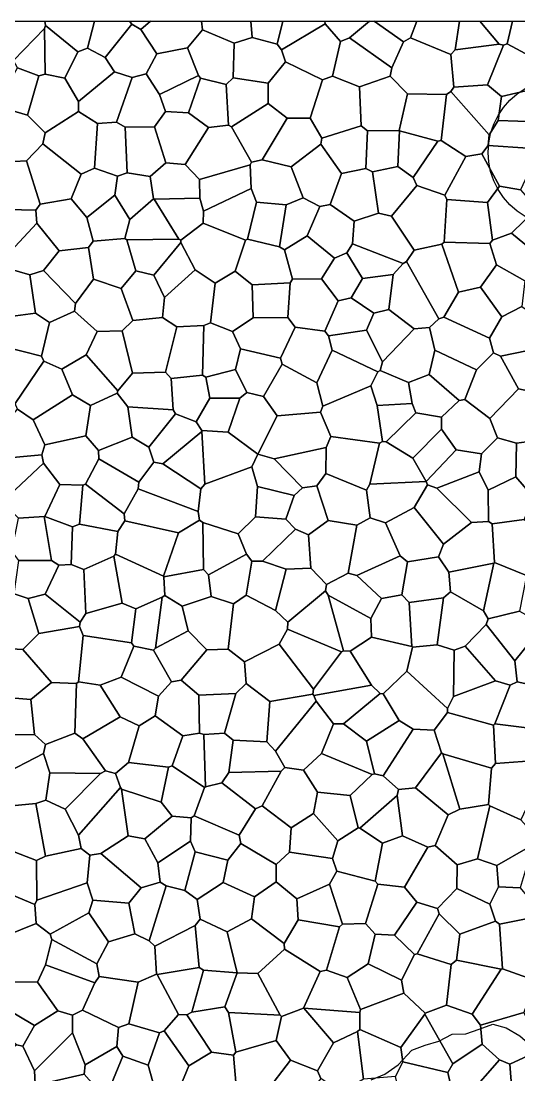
# Model space of a CAD drawing. Header units: metres. Extents: x -200 to 16600, y 0 to 16640.
# Drawn here: x 8404 to 12094, y 8828 to 16640 of the extents above; entities that cross this region are included whole.
import ezdxf

# ---------------------------------------------------------------- set-up
doc = ezdxf.new("R2010")
doc.units = ezdxf.units.M
for name, color, linetype in [('HIDROGRAFIA', 5, 'CONTINUOUS'), ('PIVOS', 30, 'CONTINUOUS'), ('USO_AGRICULTURA', 30, 'CONTINUOUS'), ('USO_CAMPESTRE', 51, 'CONTINUOUS'), ('USO_FLORESTAL', 3, 'CONTINUOUS'), ('USO_PASTAGEM', 42, 'CONTINUOUS'), ('USO_SAVANICA', 82, 'CONTINUOUS'), ('USO_SILVICULTURA', 200, 'CONTINUOUS'), ('USO_URBANO', 8, 'CONTINUOUS')]:
    doc.layers.add(name, color=color, linetype=linetype)

msp = doc.modelspace()

# ---------------------------------------------------------------- linework, layer by layer
at = {"layer": 'HIDROGRAFIA'}
msp.add_lwpolyline([(11000, 8791.61), (11100, 8834.06), (11200, 8903.51), (11300, 9010.11), (11400, 9048.17), (11500, 9077.56), (11600, 9128.67), (11700, 9132.26), (11800, 9167.09), (11900, 9204.91), (12000, 9175.58), (12100, 9118.32), (12200, 9031.21), (12300, 9010.89), (12400, 9059.88), (12500, 9155.22), (12600, 9125.96), (12700, 8981.27), (12800, 8785.38)], dxfattribs=at)
at = {"layer": 'PIVOS'}
msp.add_lwpolyline([(12139.88, 15191.41), (12080.3, 15231.23), (12026.42, 15278.48), (11979.17, 15332.36), (11939.35, 15391.94), (11907.66, 15456.21), (11884.62, 15524.07), (11870.64, 15594.36), (11865.96, 15665.87), (11870.64, 15737.38), (11884.62, 15807.66), (11907.66, 15875.52), (11939.35, 15939.8), (11979.17, 15999.38), (12026.42, 16053.26), (12080.3, 16100.51), (12139.88, 16140.33)], dxfattribs=at)
at = {"layer": 'USO_AGRICULTURA'}
for points in [[(10771, 16488.69), (10659.14, 16620.34), (10656.56, 16640), (10987.29, 16640), (10839.52, 16515.61)], [(11152.27, 16293.98), (10839.52, 16515.61), (10987.29, 16640), (11021.4, 16640), (11238.03, 16487.29)], [(11021.4, 16640), (11336.76, 16640), (11291.8, 16514.93), (11238.03, 16487.29)], [(11291.8, 16514.93), (11336.76, 16640), (11652.73, 16640), (11622.98, 16426.91), (11588.77, 16392.16)], [(11803.7, 16640), (11948.17, 16469.64), (11622.98, 16426.91), (11652.73, 16640)], [(11948.17, 16469.64), (11803.7, 16640), (12047.35, 16640), (12008.2, 16470.51), (11980.76, 16461.61)], [(12008.2, 16470.51), (12047.35, 16640), (12438.67, 16640), (12445.16, 16478.48), (12176.95, 16379.64)], [(10712.84, 16231.25), (10771, 16488.69), (10839.52, 16515.61), (11152.27, 16293.98), (11138.99, 16232.04), (10912.9, 16153.06)], [(11138.99, 16232.04), (11152.27, 16293.98), (11238.03, 16487.29), (11291.8, 16514.93), (11588.77, 16392.16), (11611.32, 16150.71), (11588.47, 16117.24), (11558.13, 16096.6), (11267.92, 16100.3)], [(11611.32, 16150.71), (11588.77, 16392.16), (11622.98, 16426.91), (11948.17, 16469.64), (11980.76, 16461.61), (11861.71, 16167.58)], [(11861.71, 16167.58), (11980.76, 16461.61), (12008.2, 16470.51), (12176.95, 16379.64), (12177.16, 16130.32), (11965.99, 16081.8)], [(10632.74, 15771.11), (10546.66, 15919.33), (10638.44, 16204.5), (10712.84, 16231.25), (10912.9, 16153.06), (10923.98, 15862.63)], [(10923.98, 15862.63), (10912.9, 16153.06), (11138.99, 16232.04), (11267.92, 16100.3), (11206, 15829.9), (10972.56, 15825.8)], [(11208.92, 15825.97), (11206, 15829.9), (11267.92, 16100.3), (11558.13, 16096.6), (11518.16, 15755.83), (11493.56, 15749.51)], [(11702.07, 15636.85), (11518.16, 15755.83), (11558.13, 16096.6), (11588.47, 16117.24), (11873.18, 15797.45), (11865.64, 15717.56), (11818.41, 15656.98)], [(11941.04, 15903.45), (11873.18, 15797.45), (11588.47, 16117.24), (11611.32, 16150.71), (11861.71, 16167.58), (11965.99, 16081.8)], [(12232.94, 15893.62), (11941.04, 15903.45), (11965.99, 16081.8), (12177.16, 16130.32), (12230.62, 16081.64)], [(10780.1, 15509.11), (10626.23, 15726.61), (10632.74, 15771.11), (10923.98, 15862.63), (10972.56, 15825.8), (10960.79, 15547.3)], [(11865.64, 15717.56), (11873.18, 15797.45), (11941.04, 15903.45), (12232.94, 15893.62), (12265.25, 15819.27), (12161.26, 15698.46)], [(11197.34, 15561.83), (11009.13, 15521.35), (10960.79, 15547.3), (10972.56, 15825.8), (11206, 15829.9), (11208.92, 15825.97)], [(11197.34, 15561.83), (11208.92, 15825.97), (11493.56, 15749.51), (11309.78, 15480.16)], [(11336.8, 15420.08), (11309.78, 15480.16), (11493.56, 15749.51), (11518.16, 15755.83), (11702.07, 15636.85), (11544.75, 15350.22)], [(11950.98, 15416.91), (11818.41, 15656.98), (11865.64, 15717.56), (12161.26, 15698.46), (12192.68, 15574.76), (12105.68, 15389.33)], [(11560.68, 15316.12), (11544.75, 15350.22), (11702.07, 15636.85), (11818.41, 15656.98), (11950.98, 15416.91), (11861.41, 15294.01)], [(10873.42, 15156.57), (10694.76, 15279.73), (10780.1, 15509.11), (10960.79, 15547.3), (11009.13, 15521.35), (11053.91, 15216.66)], [(11053.91, 15216.66), (11009.13, 15521.35), (11197.34, 15561.83), (11309.78, 15480.16), (11336.8, 15420.08), (11150.04, 15193.65)], [(11318.35, 14941.06), (11150.04, 15193.65), (11336.8, 15420.08), (11544.75, 15350.22), (11560.68, 15316.12), (11539.91, 15001.87), (11521.92, 14986.44)], [(11898.41, 15016.61), (11861.41, 15294.01), (11950.98, 15416.91), (12105.68, 15389.33), (12227.62, 15250.47), (12038.98, 15066.51)], [(11539.91, 15001.87), (11560.68, 15316.12), (11861.41, 15294.01), (11898.41, 15016.61), (11878.88, 14991.12)], [(12221.74, 14916.6), (12038.98, 15066.51), (12227.62, 15250.47), (12327.97, 15234.14), (12391.88, 15092.09)], [(11235.28, 14842.68), (10860.12, 14989.64), (10873.42, 15156.57), (11053.91, 15216.66), (11150.04, 15193.65), (11318.35, 14941.06), (11260.11, 14856.72)], [(11646.82, 14630.07), (11521.92, 14986.44), (11539.91, 15001.87), (11878.88, 14991.12), (11928.5, 14833.34), (11810.15, 14667.13)], [(11928.5, 14833.34), (11878.88, 14991.12), (11898.41, 15016.61), (12038.98, 15066.51), (12221.74, 14916.6), (12211.95, 14756.79), (12139.25, 14715.42)], [(11499.54, 14433.04), (11260.11, 14856.72), (11318.35, 14941.06), (11521.92, 14986.44), (11646.82, 14630.07), (11537.3, 14445.94)], [(11317.34, 14359.35), (11130.35, 14502.95), (11162.21, 14760.11), (11235.28, 14842.68), (11260.11, 14856.72), (11499.54, 14433.04), (11431.43, 14367.37)], [(11966.98, 14446.33), (11810.15, 14667.13), (11928.5, 14833.34), (12139.25, 14715.42), (12115.43, 14524.92)], [(11876.8, 14290.49), (11537.3, 14445.94), (11646.82, 14630.07), (11810.15, 14667.13), (11966.98, 14446.33)], [(11907.02, 14179.79), (11876.8, 14290.49), (11966.98, 14446.33), (12115.43, 14524.92), (12342.14, 14366.86), (12163.83, 14197.9), (11957.79, 14156.53)]]:
    msp.add_lwpolyline(points, close=True, dxfattribs=at)
at = {"layer": 'USO_CAMPESTRE'}
for points in [[(9223.71, 12030.69), (9253.81, 12283.94), (9450.77, 12368.28), (9400.02, 11991.12), (9386.46, 11976.82), (9240.63, 12006.28)], [(9643.56, 12118.65), (9400.02, 11991.12), (9450.77, 12368.28), (9470.15, 12381.81), (9597.06, 12302.47)], [(9223.71, 12030.69), (8864.32, 12086.02), (8836.74, 12152.59), (8841.46, 12183.19), (8883.04, 12248.19), (9152.78, 12326.05), (9253.81, 12283.94)], [(9519.49, 11741.76), (9386.46, 11976.82), (9400.02, 11991.12), (9643.56, 12118.65), (9780.9, 11979.08), (9591.76, 11754.84)], [(8830.29, 11742.14), (8864.32, 12086.02), (9223.71, 12030.69), (9240.63, 12006.28), (9145.52, 11777.32), (8991.19, 11715.93)], [(8358.63, 11621.51), (8296.42, 11729.73), (8332.37, 11985.8), (8416.23, 11982.16), (8629.43, 11736.68), (8476.98, 11610.17)], [(9519.49, 11741.76), (9422.64, 11636.15), (9145.52, 11777.32), (9240.63, 12006.28), (9386.46, 11976.82)], [(8585.35, 11277.37), (8504.56, 11350.05), (8476.98, 11610.17), (8629.43, 11736.68), (8814.13, 11730.08), (8802.12, 11360.48)], [(8257.36, 10814.43), (8235.4, 11019.07), (8244.65, 11042.52), (8569.69, 11210.73), (8616.37, 11066.21), (8586.92, 10864.3), (8512.47, 10838.99)], [(8848.75, 10506.51), (8585.94, 10449.86), (8512.47, 10838.99), (8586.92, 10864.3), (8731.61, 10797.89), (8830.25, 10605.39)], [(8275.99, 10511.38), (8239.63, 10789.74), (8257.36, 10814.43), (8512.47, 10838.99), (8585.94, 10449.86), (8518.5, 10417.42)], [(8520.93, 10122.57), (8506.97, 10090.94), (8116.8, 10254.51), (8194.56, 10421.06), (8275.99, 10511.38), (8518.5, 10417.42)]]:
    msp.add_lwpolyline(points, close=True, dxfattribs=at)
at = {"layer": 'USO_FLORESTAL'}
for points in [[(11592.68, 9646.23), (11631.15, 9677.73), (11962.07, 9610.66), (11748.83, 9277.83), (11556.93, 9344.43)], [(11748.83, 9277.83), (11962.07, 9610.66), (11972.61, 9615.21), (12160.84, 9546.42), (12192.14, 9465.07), (12129.88, 9289.76), (11809.7, 9196.87)], [(10921.03, 9311.76), (11240.84, 9434.15), (11400.39, 9284.87), (11398.19, 9278.42), (11219.13, 9031.4), (10914.5, 9165.12), (10915.31, 9289.85)], [(10293.86, 9083.07), (10335.2, 9260.17), (10498.72, 9322.93), (10498.96, 9322.77), (10720.55, 9066.24), (10600.51, 8857.39), (10401.39, 8937.01)], [(11604.99, 8909.66), (11398.19, 9278.42), (11400.39, 9284.87), (11556.93, 9344.43), (11748.83, 9277.83), (11809.7, 9196.87), (11823.16, 9055.23)], [(11219.13, 9031.4), (11398.19, 9278.42), (11604.99, 8909.66), (11567.88, 8846.15), (11233.96, 8923.54)], [(11809.7, 9196.87), (12129.88, 9289.76), (12256.34, 9013.66), (12027.54, 8906.14), (11950.67, 8940.64), (11823.16, 9055.23)], [(10600.51, 8857.39), (10720.55, 9066.24), (10897.65, 9148.77), (10942.43, 8796.03), (10892.81, 8765.86), (10678.22, 8767.24), (10626.31, 8800.95)], [(10897.65, 9148.77), (10914.5, 9165.12), (11219.13, 9031.4), (11233.96, 8923.54), (11178.47, 8815.72), (10942.43, 8796.03)], [(9979.66, 8975.24), (9996.75, 8995.08), (10293.86, 9083.07), (10401.39, 8937.01), (10216.12, 8694.61), (10004.42, 8733.27), (9997.33, 8744.36)], [(9646.48, 8894.52), (9816.2, 8997.41), (9979.66, 8975.24), (9997.33, 8744.36), (9635.29, 8700.99), (9583.13, 8739.59)], [(11604.99, 8909.66), (11823.16, 9055.23), (11950.67, 8940.64), (11721.09, 8676.96), (11673.26, 8648.45), (11617.95, 8649.78), (11609.91, 8660.43), (11567.88, 8846.15)], [(12027.54, 8906.14), (12256.34, 9013.66), (12347.97, 8995.64), (12416.28, 8644.96), (12139.52, 8521.49), (12107.78, 8541.93), (12042.05, 8715.92)], [(10216.12, 8694.61), (10401.39, 8937.01), (10600.51, 8857.39), (10626.31, 8800.95), (10398.88, 8515.43), (10351.58, 8497.43)], [(11178.47, 8815.72), (11233.96, 8923.54), (11567.88, 8846.15), (11609.91, 8660.43), (11221.78, 8641.19)], [(11721.09, 8676.96), (11950.67, 8940.64), (12027.54, 8906.14), (12042.05, 8715.92)]]:
    msp.add_lwpolyline(points, close=True, dxfattribs=at)
at = {"layer": 'USO_PASTAGEM'}
for points in [[(9208.75, 16640), (9225.11, 16618.09), (9028.6, 16370.02), (8895.65, 16438.02), (8949.06, 16640)], [(9095.57, 16262.58), (9028.6, 16370.02), (9225.11, 16618.09), (9291.24, 16578.17), (9410.77, 16396.65), (9331.25, 16248.2), (9228.14, 16222.08)], [(9225.11, 16618.09), (9208.75, 16640), (9363.37, 16640), (9291.24, 16578.17)], [(9410.77, 16396.65), (9291.24, 16578.17), (9363.37, 16640), (9742.38, 16640), (9748.94, 16574.95), (9637.01, 16441.78)], [(9983.93, 16477.01), (9748.94, 16574.95), (9742.38, 16640), (10108.21, 16640), (10116.8, 16517.07)], [(10116.8, 16517.07), (10108.21, 16640), (10345.06, 16640), (10301.51, 16468.1)], [(10301.51, 16468.1), (10345.06, 16640), (10656.56, 16640), (10659.14, 16620.34), (10335.75, 16426.27)], [(10638.44, 16204.5), (10364.11, 16338.82), (10335.75, 16426.27), (10659.14, 16620.34), (10771, 16488.69), (10712.84, 16231.25)], [(9095.57, 16262.58), (8829.07, 16044.24), (8729.31, 16217.77), (8824.42, 16411.48), (8895.65, 16438.02), (9028.6, 16370.02)], [(8830.84, 15968.83), (8829.07, 16044.24), (9095.57, 16262.58), (9228.14, 16222.08), (9110.8, 15889.94), (8971.9, 15881.03)], [(8444.06, 15604.48), (8352.78, 15597.92), (8130.21, 15858.34), (8240.22, 16003.27), (8452.78, 15943.49), (8582.82, 15811.87), (8566.07, 15729.37)], [(8848.79, 15505.74), (8566.07, 15729.37), (8582.82, 15811.87), (8830.84, 15968.83), (8971.9, 15881.03), (8949.49, 15548.98)], [(8546.29, 15283.62), (8444.06, 15604.48), (8566.07, 15729.37), (8848.79, 15505.74), (8776.22, 15321.33)], [(10495.93, 15329.58), (10405.7, 15560.42), (10626.23, 15726.61), (10780.1, 15509.11), (10694.76, 15279.73), (10619.48, 15264.24)], [(8193.42, 15246.33), (8123.39, 15314.63), (8222.84, 15507.59), (8352.78, 15597.92), (8444.06, 15604.48), (8546.29, 15283.62), (8514.05, 15238.04)], [(8890.74, 15183.41), (8776.22, 15321.33), (8848.79, 15505.74), (8949.49, 15548.98), (9119.51, 15490.54), (9098.72, 15349.99)], [(9757.11, 15230.5), (9729.12, 15326.85), (9726.82, 15465.68), (10102.67, 15575.03), (10109.07, 15397.68)], [(10109.07, 15397.68), (10102.67, 15575.03), (10112.83, 15594.97), (10191.72, 15610.49), (10405.7, 15560.42), (10495.93, 15329.58), (10368.15, 15277.66), (10148.65, 15297.66)], [(9386.26, 15323.43), (9210.65, 15168.37), (9098.72, 15349.99), (9119.51, 15490.54), (9190.31, 15514.24), (9360.1, 15487.93)], [(10066.89, 15015.11), (9752.77, 15142.41), (9757.11, 15230.5), (10109.07, 15397.68), (10148.65, 15297.66), (10083.52, 15023.57)], [(8521.72, 15141.33), (8514.05, 15238.04), (8546.29, 15283.62), (8776.22, 15321.33), (8890.74, 15183.41), (8939.34, 15008.24), (8903.31, 14962.27), (8685.4, 14937.46)], [(8939.34, 15008.24), (8890.74, 15183.41), (9098.72, 15349.99), (9210.65, 15168.37), (9173.23, 15028.93)], [(9188.42, 15017.95), (9173.23, 15028.93), (9210.65, 15168.37), (9386.26, 15323.43), (9391.78, 15318.56), (9574.74, 15022.12)], [(9574.74, 15022.12), (9391.78, 15318.56), (9729.12, 15326.85), (9757.11, 15230.5), (9752.77, 15142.41), (9587.42, 15015.92)], [(8521.72, 15141.33), (8294.77, 14898.04), (8202.76, 14997.55), (8193.42, 15246.33), (8514.05, 15238.04)], [(8470.12, 14759.85), (8315.29, 14803.36), (8294.77, 14898.04), (8521.72, 15141.33), (8685.4, 14937.46), (8571.6, 14791.62)], [(9693.95, 14795.37), (9588.55, 14998.44), (9587.42, 15015.92), (9752.77, 15142.41), (10066.89, 15015.11), (9990.98, 14784.87), (9842.85, 14696.25)], [(8940.44, 14726.93), (8903.31, 14962.27), (8939.34, 15008.24), (9173.23, 15028.93), (9188.42, 15017.95), (9254.27, 14789.6), (9146.64, 14656.49)], [(9254.27, 14789.6), (9188.42, 15017.95), (9574.74, 15022.12), (9587.42, 15015.92), (9588.55, 14998.44), (9388.78, 14756.93)], [(8807.69, 14547.16), (8571.6, 14791.62), (8685.4, 14937.46), (8903.31, 14962.27), (8940.44, 14726.93)], [(9466.48, 14590.85), (9388.78, 14756.93), (9588.55, 14998.44), (9693.95, 14795.37)], [(8326.28, 14450.21), (8186.78, 14671.3), (8315.29, 14803.36), (8470.12, 14759.85), (8512.11, 14474.58)], [(8512.11, 14474.58), (8470.12, 14759.85), (8571.6, 14791.62), (8807.69, 14547.16), (8799.77, 14488.72), (8615.29, 14404.95)], [(9231.49, 14419.54), (9146.64, 14656.49), (9254.27, 14789.6), (9388.78, 14756.93), (9466.48, 14590.85), (9453.29, 14442.89)], [(9453.29, 14442.89), (9466.48, 14590.85), (9693.95, 14795.37), (9842.85, 14696.25), (9808.01, 14403.17), (9759.41, 14382.8), (9557.81, 14373.17)], [(9808.01, 14403.17), (9842.85, 14696.25), (9990.98, 14784.87), (10116.6, 14683.61), (10125.21, 14439.14), (9970.69, 14338.03)], [(8969.11, 14338.43), (8799.77, 14488.72), (8807.69, 14547.16), (8940.44, 14726.93), (9146.64, 14656.49), (9231.49, 14419.54), (9152.45, 14344.85)], [(8282.87, 14224.61), (8249.22, 14285.48), (8326.28, 14450.21), (8512.11, 14474.58), (8615.29, 14404.95), (8555.39, 14154.91)], [(8573.11, 14118.32), (8555.39, 14154.91), (8615.29, 14404.95), (8799.77, 14488.72), (8969.11, 14338.43), (8887.46, 14166.25), (8706.13, 14060.66)], [(9229.51, 14030.8), (9152.45, 14344.85), (9231.49, 14419.54), (9453.29, 14442.89), (9557.81, 14373.17), (9474.33, 14036.93)], [(9516.19, 13990.14), (9474.33, 14036.93), (9557.81, 14373.17), (9759.41, 14382.8), (9749.36, 14015.23)], [(9121.36, 13897.9), (8887.46, 14166.25), (8969.11, 14338.43), (9152.45, 14344.85), (9229.51, 14030.8)], [(8359.77, 13805.28), (8178.92, 13907.77), (8168.82, 13990.14), (8282.87, 14224.61), (8555.39, 14154.91), (8573.11, 14118.32)], [(8785.21, 13868.78), (8706.13, 14060.66), (8887.46, 14166.25), (9121.36, 13897.9), (9115.93, 13881.09), (8919.68, 13790.43)], [(8378.22, 13762.07), (8359.77, 13805.28), (8573.11, 14118.32), (8706.13, 14060.66), (8785.21, 13868.78), (8492.59, 13683.15)], [(9531.73, 13756.87), (9195.52, 13781.46), (9115.93, 13881.09), (9121.36, 13897.9), (9229.51, 14030.8), (9474.33, 14036.93), (9516.19, 13990.14)], [(9531.73, 13756.87), (9516.19, 13990.14), (9749.36, 14015.23), (9773.02, 13999.31), (9802.62, 13843.32), (9701.63, 13668.28), (9549.6, 13728.13)], [(8581.08, 13499.32), (8492.59, 13683.15), (8785.21, 13868.78), (8919.68, 13790.43), (8883.55, 13564.69)], [(8979.13, 13456.81), (8883.55, 13564.69), (8919.68, 13790.43), (9115.93, 13881.09), (9195.52, 13781.46), (9228.38, 13555.4)], [(8204.53, 13392.47), (8174.75, 13524.1), (8378.22, 13762.07), (8492.59, 13683.15), (8581.08, 13499.32), (8558.89, 13424.07)], [(9228.38, 13555.4), (9195.52, 13781.46), (9531.73, 13756.87), (9549.6, 13728.13), (9350.34, 13480.14)], [(9388.07, 13371.26), (9350.34, 13480.14), (9549.6, 13728.13), (9701.63, 13668.28), (9744.95, 13604.53), (9743.25, 13598.4), (9453.93, 13358.16)], [(9765.09, 13205.77), (9743.25, 13598.4), (9744.95, 13604.53), (9939.57, 13592.1), (10159.05, 13430.08), (10159.08, 13429.91), (10114.09, 13336.57)], [(8690.68, 13203.72), (8570.53, 13361.91), (8558.89, 13424.07), (8581.08, 13499.32), (8883.55, 13564.69), (8979.13, 13456.81), (8981.33, 13395.44), (8881.78, 13206.16), (8860.81, 13199.1)], [(8981.33, 13395.44), (8979.13, 13456.81), (9228.38, 13555.4), (9350.34, 13480.14), (9388.07, 13371.26), (9278.1, 13221.79)], [(8570.53, 13361.91), (8321.52, 13128.48), (8176.12, 13325.8), (8204.53, 13392.47), (8558.89, 13424.07)], [(8326.55, 13011.19), (8321.52, 13128.48), (8570.53, 13361.91), (8690.68, 13203.72), (8579.52, 12967.99), (8576.46, 12966.31), (8386.07, 12954.65)], [(9271.45, 13172.76), (9169.55, 12986.56), (8881.78, 13206.16), (8981.33, 13395.44), (9278.1, 13221.79)], [(9717.41, 13005.44), (9737.67, 13172.82), (9765.09, 13205.77), (10114.09, 13336.57), (10155.78, 13190.27), (10142.12, 12965.12), (10012.63, 12838.25), (9751.01, 12923.93), (9725.52, 12940.78)], [(10367.58, 12948.21), (10142.12, 12965.12), (10155.78, 13190.27), (10427.59, 13123.37)], [(10367.58, 12948.21), (10427.59, 13123.37), (10489.59, 13180.96), (10595.38, 13194.1), (10681.04, 12937.79), (10535.53, 12831.64), (10438.87, 12873.19)], [(8628.73, 12640.13), (8386.91, 12640.07), (8335.29, 12710.05), (8386.07, 12954.65), (8576.46, 12966.31)], [(8628.73, 12640.13), (8576.46, 12966.31), (8579.52, 12967.99), (8784.83, 12890.78), (8776.33, 12612.09), (8684.37, 12605.73)], [(10075.26, 12687.77), (10012.63, 12838.25), (10142.12, 12965.12), (10367.58, 12948.21), (10438.87, 12873.19), (10192.66, 12636.53), (10114.08, 12636.75)], [(10551.76, 12583.62), (10535.53, 12831.64), (10681.04, 12937.79), (10893.79, 12902.7), (10827.51, 12546.77), (10668.07, 12463.68)], [(10827.51, 12546.77), (10893.79, 12902.7), (10992.43, 12958.09), (11105.96, 12920.37), (11213.87, 12675.52), (10893.52, 12530.28)], [(10369.05, 12575.89), (10192.66, 12636.53), (10438.87, 12873.19), (10535.53, 12831.64), (10551.76, 12583.62)], [(11074.82, 12358.42), (10893.52, 12530.28), (11213.87, 12675.52), (11268.28, 12632.4), (11227.07, 12386.32)], [(10291.13, 12270.35), (10369.05, 12575.89), (10551.76, 12583.62), (10668.07, 12463.68), (10659.77, 12416.53), (10380.81, 12183.48)], [(10996.32, 12212.33), (10681.51, 12382.98), (10659.77, 12416.53), (10668.07, 12463.68), (10827.51, 12546.77), (10893.52, 12530.28), (11074.82, 12358.42)], [(10794.43, 11971.23), (10681.51, 12382.98), (10996.32, 12212.33), (11001.71, 12071.62), (10844.17, 11968.81)], [(10996.32, 12212.33), (11074.82, 12358.42), (11227.07, 12386.32), (11280.17, 12329.79), (11299.87, 12004.21), (11001.71, 12071.62)], [(11048.14, 10240.98), (11028.83, 10263.71), (11082.88, 10546.78), (11230.79, 10600.23), (11419.76, 10516.24), (11246.89, 10219.7)], [(11246.89, 10219.7), (11419.76, 10516.24), (11474.26, 10529.48), (11636.62, 10385.02), (11633.1, 10210.1), (11489.99, 10060.88), (11337.07, 10109.48)], [(11943.09, 10221.42), (11931.73, 10379.88), (12144.63, 10504.13), (12177.45, 10460.86), (12104.63, 10214.29)], [(11878.51, 10093.88), (11633.1, 10210.1), (11636.62, 10385.02), (11788.34, 10430.06), (11931.73, 10379.88), (11943.09, 10221.42)], [(10689.46, 10242.16), (10745.59, 10337.54), (11028.83, 10263.71), (11048.14, 10240.98), (10958.28, 9950.58), (10786.07, 9944.06)], [(10111.85, 9984.32), (10135.17, 10147.28), (10295.84, 10260.09), (10449.16, 10132.78), (10459.08, 9977.18), (10354.66, 9801.43)], [(10763.4, 9926.6), (10459.08, 9977.18), (10449.16, 10132.78), (10689.46, 10242.16), (10786.07, 9944.06)], [(10958.28, 9950.58), (11048.14, 10240.98), (11246.89, 10219.7), (11337.07, 10109.48), (11172.95, 9864.38), (11028.25, 9872.26)], [(11489.99, 10060.88), (11633.1, 10210.1), (11878.51, 10093.88), (11921.21, 9966.34), (11656.95, 9871.36), (11502.89, 10021.73)], [(11878.51, 10093.88), (11943.09, 10221.42), (12104.63, 10214.29), (12216.45, 10076.89), (12147.06, 9985.81), (11951.52, 9945.06), (11921.21, 9966.34)], [(11172.95, 9864.38), (11337.07, 10109.48), (11489.99, 10060.88), (11502.89, 10021.73), (11341.14, 9725.56), (11321.41, 9720.93)], [(11341.14, 9725.56), (11502.89, 10021.73), (11656.95, 9871.36), (11631.15, 9677.73), (11592.68, 9646.23)], [(9725.44, 9622.74), (9693.84, 9934.97), (9731.75, 9982.79), (9930.6, 9889.2), (10004.71, 9583.73), (9757.18, 9603.05)], [(10004.71, 9583.73), (9930.6, 9889.2), (10111.85, 9984.32), (10354.66, 9801.43), (10357.47, 9759.15), (10159.19, 9578.59), (10005.23, 9583.25)], [(10354.66, 9801.43), (10459.08, 9977.18), (10763.4, 9926.6), (10667.1, 9605.13), (10621.95, 9594.62), (10357.47, 9759.15)], [(10763.4, 9926.6), (10786.07, 9944.06), (10958.28, 9950.58), (11028.25, 9872.26), (10976.11, 9651.15), (10821.03, 9549.68), (10667.1, 9605.13)], [(11962.07, 9610.66), (11631.15, 9677.73), (11656.95, 9871.36), (11921.21, 9966.34), (11951.52, 9945.06), (11972.61, 9615.21)], [(12196.16, 9586.66), (12160.84, 9546.42), (11972.61, 9615.21), (11951.52, 9945.06), (12147.06, 9985.81), (12169.93, 9952.82)], [(10976.11, 9651.15), (11028.25, 9872.26), (11172.95, 9864.38), (11321.41, 9720.93), (11225.01, 9530.19)], [(10325.02, 9270.71), (10159.19, 9578.59), (10357.47, 9759.15), (10621.95, 9594.62), (10498.72, 9322.93), (10335.2, 9260.17)], [(11225.01, 9530.19), (11321.41, 9720.93), (11341.14, 9725.56), (11592.68, 9646.23), (11556.93, 9344.43), (11400.39, 9284.87), (11240.84, 9434.15)], [(9572.23, 9274.42), (9413.55, 9571.66), (9725.44, 9622.74), (9757.18, 9603.05), (9669.37, 9293.06), (9632.68, 9273.51)], [(10921.03, 9311.76), (10821.03, 9549.68), (10976.11, 9651.15), (11225.01, 9530.19), (11240.84, 9434.15)], [(9669.37, 9293.06), (9757.18, 9603.05), (10004.71, 9583.73), (10005.23, 9583.25), (9913.75, 9331.76)], [(9913.75, 9331.76), (10005.23, 9583.25), (10159.19, 9578.59), (10325.02, 9270.71), (9941.84, 9290.62)], [(10498.72, 9322.93), (10621.95, 9594.62), (10667.1, 9605.13), (10821.03, 9549.68), (10921.03, 9311.76), (10915.31, 9289.85), (10498.96, 9322.77)], [(8369.29, 9049.42), (8113.45, 9248.23), (8258.89, 9340.75), (8502.73, 9194.96), (8416.06, 9041.14)], [(8503.23, 8856.72), (8416.06, 9041.14), (8502.73, 9194.96), (8676.97, 9302.32), (8786.25, 9271.54), (8784.6, 9139.52)], [(9979.66, 8975.24), (9816.2, 8997.41), (9632.68, 9273.51), (9669.37, 9293.06), (9913.75, 9331.76), (9941.84, 9290.62), (9996.75, 8995.08)], [(10720.55, 9066.24), (10498.96, 9322.77), (10915.31, 9289.85), (10914.5, 9165.12), (10897.65, 9148.77)], [(9646.48, 8894.52), (9465.49, 9154.77), (9572.23, 9274.42), (9632.68, 9273.51), (9816.2, 8997.41)], [(9996.75, 8995.08), (9941.84, 9290.62), (10325.02, 9270.71), (10335.2, 9260.17), (10293.86, 9083.07)], [(9113.91, 9038.44), (9125.88, 9179.66), (9202.27, 9206.73), (9429.87, 9139.88), (9345.07, 8899.3), (9159.08, 8965.77)], [(9345.07, 8899.3), (9429.87, 9139.88), (9465.49, 9154.77), (9646.48, 8894.52), (9583.13, 8739.59), (9397.82, 8713.82)], [(8509.78, 8760.66), (8503.23, 8856.72), (8784.6, 9139.52), (8879.76, 8903.1), (8872.97, 8834.14), (8516.85, 8751.95)], [(8509.78, 8760.66), (8166.89, 8763.38), (8120.27, 8897.03), (8369.29, 9049.42), (8416.06, 9041.14), (8503.23, 8856.72)], [(8872.97, 8834.14), (8879.76, 8903.1), (9113.91, 9038.44), (9159.08, 8965.77), (9071.36, 8756.68), (8946.11, 8750.08)], [(9071.36, 8756.68), (9159.08, 8965.77), (9345.07, 8899.3), (9397.82, 8713.82), (9350.54, 8661.88), (9276.64, 8663.97)], [(8822.93, 8428.43), (8534.1, 8594.87), (8516.85, 8751.95), (8872.97, 8834.14), (8946.11, 8750.08), (8887.29, 8443.71)]]:
    msp.add_lwpolyline(points, close=True, dxfattribs=at)
at = {"layer": 'USO_SAVANICA'}
for points in [[(8576.75, 16584.4), (8347.48, 16348.12), (8230.22, 16418.63), (8299.73, 16640), (8580.56, 16640), (8586.34, 16606.92)], [(8378.71, 16293.58), (8347.48, 16348.12), (8576.75, 16584.4), (8583.63, 16246.08), (8535.37, 16233.75)], [(8583.63, 16246.08), (8576.75, 16584.4), (8586.34, 16606.92), (8824.42, 16411.48), (8729.31, 16217.77)], [(8824.42, 16411.48), (8586.34, 16606.92), (8580.56, 16640), (8949.06, 16640), (8895.65, 16438.02)], [(9719.68, 16236.08), (9637.01, 16441.78), (9748.94, 16574.95), (9983.93, 16477.01), (9976.12, 16218.06), (9925.32, 16169.23), (9734.67, 16216.75)], [(10236.5, 16178.88), (9976.12, 16218.06), (9983.93, 16477.01), (10116.8, 16517.07), (10301.51, 16468.1), (10335.75, 16426.27), (10364.11, 16338.82)], [(9719.68, 16236.08), (9430.33, 16095.24), (9331.25, 16248.2), (9410.77, 16396.65), (9637.01, 16441.78)], [(10235.77, 16028.98), (10236.5, 16178.88), (10364.11, 16338.82), (10638.44, 16204.5), (10546.66, 15919.33), (10376.87, 15919.08)], [(8240.22, 16003.27), (8231.72, 16033.32), (8378.71, 16293.58), (8535.37, 16233.75), (8452.78, 15943.49)], [(8830.84, 15968.83), (8582.82, 15811.87), (8452.78, 15943.49), (8535.37, 16233.75), (8583.63, 16246.08), (8729.31, 16217.77), (8829.07, 16044.24)], [(9176.19, 15854.63), (9110.8, 15889.94), (9228.14, 16222.08), (9331.25, 16248.2), (9430.33, 16095.24), (9473.82, 15969.53), (9392.43, 15856.73)], [(9473.82, 15969.53), (9430.33, 16095.24), (9719.68, 16236.08), (9734.67, 16216.75), (9646.06, 15958.93)], [(9792.83, 15851.9), (9646.06, 15958.93), (9734.67, 16216.75), (9925.32, 16169.23), (9942.76, 15867.4)], [(10235.77, 16028.98), (9964.51, 15855.58), (9942.76, 15867.4), (9925.32, 16169.23), (9976.12, 16218.06), (10236.5, 16178.88)], [(10112.83, 15594.97), (9964.51, 15855.58), (10235.77, 16028.98), (10376.87, 15919.08), (10191.72, 15610.49)], [(9477.4, 15588.31), (9392.43, 15856.73), (9473.82, 15969.53), (9646.06, 15958.93), (9792.83, 15851.9), (9621.03, 15577.13)], [(8949.49, 15548.98), (8971.9, 15881.03), (9110.8, 15889.94), (9176.19, 15854.63), (9190.31, 15514.24), (9119.51, 15490.54)], [(9726.82, 15465.68), (9621.03, 15577.13), (9792.83, 15851.9), (9942.76, 15867.4), (9964.51, 15855.58), (10112.83, 15594.97), (10102.67, 15575.03)], [(10405.7, 15560.42), (10191.72, 15610.49), (10376.87, 15919.08), (10546.66, 15919.33), (10632.74, 15771.11), (10626.23, 15726.61)], [(9190.31, 15514.24), (9176.19, 15854.63), (9392.43, 15856.73), (9477.4, 15588.31), (9360.1, 15487.93)], [(9386.26, 15323.43), (9360.1, 15487.93), (9477.4, 15588.31), (9621.03, 15577.13), (9726.82, 15465.68), (9729.12, 15326.85), (9391.78, 15318.56)], [(10318.52, 14966.38), (10368.15, 15277.66), (10495.93, 15329.58), (10619.48, 15264.24), (10524.11, 15047.27), (10355.96, 14945.06)], [(10083.52, 15023.57), (10148.65, 15297.66), (10368.15, 15277.66), (10318.52, 14966.38)], [(10727.07, 14883.03), (10524.11, 15047.27), (10619.48, 15264.24), (10694.76, 15279.73), (10873.42, 15156.57), (10860.12, 14989.64), (10817.91, 14921.04)], [(10116.6, 14683.61), (9990.98, 14784.87), (10066.89, 15015.11), (10083.52, 15023.57), (10318.52, 14966.38), (10355.96, 14945.06), (10415.67, 14727.51), (10398.99, 14700.57)], [(10415.67, 14727.51), (10355.96, 14945.06), (10524.11, 15047.27), (10727.07, 14883.03), (10630.37, 14728.38)], [(10935.33, 14731.31), (10817.91, 14921.04), (10860.12, 14989.64), (11235.28, 14842.68), (11162.21, 14760.11)], [(10755.76, 14565.66), (10630.37, 14728.38), (10727.07, 14883.03), (10817.91, 14921.04), (10935.33, 14731.31), (10850.45, 14587.15)], [(10382.42, 14441.56), (10125.21, 14439.14), (10116.6, 14683.61), (10398.99, 14700.57)], [(10382.42, 14441.56), (10398.99, 14700.57), (10415.67, 14727.51), (10630.37, 14728.38), (10755.76, 14565.66), (10656.1, 14341.81), (10436.49, 14370.19)], [(11019.88, 14474.95), (10850.45, 14587.15), (10935.33, 14731.31), (11162.21, 14760.11), (11130.35, 14502.95)], [(10682.17, 14307.6), (10656.1, 14341.81), (10755.76, 14565.66), (10850.45, 14587.15), (11019.88, 14474.95), (10965.64, 14347.53)], [(10965.64, 14347.53), (11019.88, 14474.95), (11130.35, 14502.95), (11317.34, 14359.35), (11083.93, 14112.68)], [(9773.02, 13999.31), (9749.36, 14015.23), (9759.41, 14382.8), (9808.01, 14403.17), (9970.69, 14338.03), (10029.98, 14209.64), (9994.48, 14055.95)], [(10029.98, 14209.64), (9970.69, 14338.03), (10125.21, 14439.14), (10382.42, 14441.56), (10436.49, 14370.19), (10326.35, 14139.93)], [(11471.26, 14199.83), (11431.43, 14367.37), (11499.54, 14433.04), (11537.3, 14445.94), (11876.8, 14290.49), (11907.02, 14179.79), (11780.61, 14055.15)], [(10338.48, 14095.66), (10326.35, 14139.93), (10436.49, 14370.19), (10656.1, 14341.81), (10682.17, 14307.6), (10709.48, 14200.27), (10596.3, 13957.31)], [(11048.66, 14039.79), (10709.48, 14200.27), (10682.17, 14307.6), (10965.64, 14347.53), (11083.93, 14112.68), (11064.8, 14050.3)], [(11428.95, 14019.8), (11274.75, 13960.39), (11064.8, 14050.3), (11083.93, 14112.68), (11317.34, 14359.35), (11431.43, 14367.37), (11471.26, 14199.83)], [(10076.95, 13885.61), (9994.48, 14055.95), (10029.98, 14209.64), (10326.35, 14139.93), (10338.48, 14095.66), (10201.55, 13857.01)], [(10639.8, 13786.09), (10596.3, 13957.31), (10709.48, 14200.27), (11048.66, 14039.79), (10995.78, 13936.62)], [(11428.95, 14019.8), (11471.26, 14199.83), (11780.61, 14055.15), (11693.18, 13834.91), (11650.45, 13826.57)], [(10623.77, 13740.12), (10301.19, 13712.39), (10201.55, 13857.01), (10338.48, 14095.66), (10596.3, 13957.31), (10639.8, 13786.09)], [(10076.95, 13885.61), (10026.07, 13844.57), (9802.62, 13843.32), (9773.02, 13999.31), (9994.48, 14055.95)], [(11302.02, 13804.81), (11044.49, 13789.8), (10995.78, 13936.62), (11048.66, 14039.79), (11064.8, 14050.3), (11274.75, 13960.39)], [(11302.02, 13804.81), (11274.75, 13960.39), (11428.95, 14019.8), (11650.45, 13826.57), (11520.66, 13702.99), (11329.36, 13735.54)], [(9744.95, 13604.53), (9701.63, 13668.28), (9802.62, 13843.32), (10026.07, 13844.57), (9939.57, 13592.1)], [(10076.95, 13885.61), (10201.55, 13857.01), (10301.19, 13712.39), (10159.05, 13430.08), (9939.57, 13592.1), (10026.07, 13844.57)], [(10159.08, 13429.91), (10159.05, 13430.08), (10301.19, 13712.39), (10623.77, 13740.12), (10700.3, 13560.37), (10664.55, 13478.31), (10278.95, 13395.56)], [(9737.67, 13172.82), (9453.93, 13358.16), (9743.25, 13598.4), (9765.09, 13205.77)], [(10990.14, 13206.23), (11061.29, 13511.87), (11082.92, 13523.22), (11110.82, 13522.04), (11308.42, 13398.76), (11406.59, 13227.81)], [(10489.59, 13180.96), (10278.95, 13395.56), (10664.55, 13478.31), (10663.84, 13287.01), (10595.38, 13194.1)], [(9717.41, 13005.44), (9271.45, 13172.76), (9278.1, 13221.79), (9388.07, 13371.26), (9453.93, 13358.16), (9737.67, 13172.82)], [(10489.59, 13180.96), (10427.59, 13123.37), (10155.78, 13190.27), (10114.09, 13336.57), (10159.08, 13429.91), (10278.95, 13395.56)], [(8784.83, 12890.78), (8579.52, 12967.99), (8690.68, 13203.72), (8860.81, 13199.1), (8837.04, 12911.27)], [(9122.57, 12856.51), (8837.04, 12911.27), (8860.81, 13199.1), (8881.78, 13206.16), (9169.55, 12986.56), (9172.29, 12936.01)], [(9570.73, 12846.23), (9172.29, 12936.01), (9169.55, 12986.56), (9271.45, 13172.76), (9717.41, 13005.44), (9725.52, 12940.78)], [(8776.33, 12612.09), (8784.83, 12890.78), (8837.04, 12911.27), (9122.57, 12856.51), (9103.66, 12688.61), (9090.92, 12674.39), (8869.1, 12574.43)], [(9103.66, 12688.61), (9122.57, 12856.51), (9172.29, 12936.01), (9570.73, 12846.23), (9460.6, 12523.8)], [(9461.94, 12520.03), (9460.6, 12523.8), (9570.73, 12846.23), (9725.52, 12940.78), (9751.01, 12923.93), (9756.75, 12573.52)], [(9756.75, 12573.52), (9751.01, 12923.93), (10012.63, 12838.25), (10075.26, 12687.77), (9794.16, 12534.56)], [(8883.04, 12248.19), (8869.1, 12574.43), (9090.92, 12674.39), (9152.78, 12326.05)], [(9152.78, 12326.05), (9090.92, 12674.39), (9103.66, 12688.61), (9460.6, 12523.8), (9461.94, 12520.03), (9470.15, 12381.81), (9450.77, 12368.28), (9253.81, 12283.94)], [(9979.29, 12320.32), (9813.62, 12375.05), (9794.16, 12534.56), (10075.26, 12687.77), (10114.08, 12636.75), (10073.47, 12384.02)], [(8457.45, 12358.32), (8353.94, 12393.55), (8386.91, 12640.07), (8628.73, 12640.13), (8684.37, 12605.73), (8583.93, 12390.48)], [(8841.46, 12183.19), (8583.93, 12390.48), (8684.37, 12605.73), (8776.33, 12612.09), (8869.1, 12574.43), (8883.04, 12248.19)], [(10073.47, 12384.02), (10114.08, 12636.75), (10192.66, 12636.53), (10369.05, 12575.89), (10291.13, 12270.35)], [(9470.15, 12381.81), (9461.94, 12520.03), (9756.75, 12573.52), (9794.16, 12534.56), (9813.62, 12375.05), (9597.06, 12302.47)], [(8332.37, 11985.8), (8231.12, 12035.12), (8263.82, 12346.22), (8353.94, 12393.55), (8457.45, 12358.32), (8536.62, 12101.03), (8416.23, 11982.16)], [(8836.74, 12152.59), (8536.62, 12101.03), (8457.45, 12358.32), (8583.93, 12390.48), (8841.46, 12183.19)], [(9643.56, 12118.65), (9597.06, 12302.47), (9813.62, 12375.05), (9979.29, 12320.32), (9939.64, 11984.69), (9780.9, 11979.08)], [(10061.52, 11890.74), (9939.64, 11984.69), (9979.29, 12320.32), (10073.47, 12384.02), (10291.13, 12270.35), (10380.81, 12183.48), (10378.3, 12131.55), (10318.32, 12022.08)], [(10378.3, 12131.55), (10380.81, 12183.48), (10659.77, 12416.53), (10681.51, 12382.98), (10794.43, 11971.23), (10779.2, 11963.81)], [(8629.43, 11736.68), (8416.23, 11982.16), (8536.62, 12101.03), (8836.74, 12152.59), (8864.32, 12086.02), (8830.29, 11742.14), (8814.13, 11730.08)], [(10318.32, 12022.08), (10378.3, 12131.55), (10779.2, 11963.81), (10570.59, 11686.39)], [(11001.8, 11715.73), (10844.17, 11968.81), (11001.71, 12071.62), (11299.87, 12004.21), (11304.51, 11999.45), (11264.11, 11819.57), (11089.02, 11652.77), (11066.22, 11655.62)], [(9721.75, 11642.6), (9591.76, 11754.84), (9780.9, 11979.08), (9939.64, 11984.69), (10061.52, 11890.74), (10072.57, 11730.42), (9995.21, 11654.72)], [(10072.57, 11730.42), (10061.52, 11890.74), (10318.32, 12022.08), (10570.59, 11686.39), (10566.69, 11651.25), (10248.45, 11596.13)], [(10566.69, 11651.25), (10570.59, 11686.39), (10779.2, 11963.81), (10794.43, 11971.23), (10844.17, 11968.81), (11001.8, 11715.73), (10574.36, 11639.48)], [(11264.11, 11819.57), (11304.51, 11999.45), (11488.99, 12015.29), (11614.41, 11976.44), (11610.37, 11632.95), (11565.61, 11543.49)], [(11205.69, 11454.23), (11089.02, 11652.77), (11264.11, 11819.57), (11565.61, 11543.49), (11565.32, 11514), (11466.87, 11384.22), (11310.41, 11389.99)], [(8861.88, 11319.67), (8802.12, 11360.48), (8814.13, 11730.08), (8830.29, 11742.14), (8991.19, 11715.93), (9139.08, 11483.41)], [(9280.08, 11415.33), (9139.08, 11483.41), (8991.19, 11715.93), (9145.52, 11777.32), (9422.64, 11636.15), (9397.55, 11489.56)], [(9397.55, 11489.56), (9422.64, 11636.15), (9519.49, 11741.76), (9591.76, 11754.84), (9721.75, 11642.6), (9727.66, 11362.05), (9602.12, 11341.76)], [(10225.36, 11296.26), (9975.67, 11308.09), (9912.06, 11360.22), (9995.21, 11654.72), (10072.57, 11730.42), (10248.45, 11596.13)], [(9727.66, 11362.05), (9721.75, 11642.6), (9995.21, 11654.72), (9912.06, 11360.22), (9758.42, 11351.51)], [(10225.36, 11296.26), (10248.45, 11596.13), (10566.69, 11651.25), (10574.36, 11639.48), (10592.33, 11597.95), (10291.22, 11227.89)], [(10720.09, 11430.07), (10592.33, 11597.95), (10574.36, 11639.48), (11001.8, 11715.73), (11066.22, 11655.62), (10793.84, 11430.58)], [(11205.69, 11454.23), (10965.45, 11302.33), (10793.84, 11430.58), (11066.22, 11655.62), (11089.02, 11652.77)], [(8504.56, 11350.05), (8208.37, 11345.83), (8118.64, 11435.77), (8358.63, 11621.51), (8476.98, 11610.17)], [(10358.43, 11106.73), (10291.22, 11227.89), (10592.33, 11597.95), (10720.09, 11430.07), (10631.65, 11211.53), (10498.13, 11087.72)], [(9200.33, 11144.13), (9280.08, 11415.33), (9397.55, 11489.56), (9602.12, 11341.76), (9524.9, 11119.21), (9497.44, 11108.06)], [(11520.14, 11214.74), (11466.87, 11384.22), (11565.32, 11514), (11906.58, 11420.59), (11919.76, 11136.12), (11891.82, 11102.19), (11530.78, 11208.01)], [(9029.93, 11082.48), (8861.88, 11319.67), (9139.08, 11483.41), (9280.08, 11415.33), (9200.33, 11144.13), (9103.97, 11062.66)], [(10631.65, 11211.53), (10720.09, 11430.07), (10793.84, 11430.58), (10965.45, 11302.33), (11023.89, 11060.31), (11007.33, 11054.19)], [(11023.89, 11060.31), (10965.45, 11302.33), (11205.69, 11454.23), (11310.41, 11389.99), (11087.39, 11044.43)], [(11906.58, 11420.59), (11916.84, 11429.97), (12191.34, 11394.88), (12246.41, 11308.12), (12188.19, 11156.8), (11919.76, 11136.12)], [(8244.65, 11042.52), (8208.37, 11345.83), (8504.56, 11350.05), (8585.35, 11277.37), (8569.69, 11210.73)], [(8993.34, 11061.98), (8616.37, 11066.21), (8569.69, 11210.73), (8585.35, 11277.37), (8802.12, 11360.48), (8861.88, 11319.67), (9029.93, 11082.48)], [(9524.9, 11119.21), (9602.12, 11341.76), (9727.66, 11362.05), (9758.42, 11351.51), (9772.04, 10963.84), (9763.77, 10958.24)], [(9772.04, 10963.84), (9758.42, 11351.51), (9912.06, 11360.22), (9975.67, 11308.09), (9945.2, 11069.05), (9892.54, 10992.66)], [(11087.39, 11044.43), (11310.41, 11389.99), (11466.87, 11384.22), (11520.14, 11214.74), (11327.13, 10954.66), (11201.26, 10942.59)], [(9945.2, 11069.05), (9975.67, 11308.09), (10225.36, 11296.26), (10291.22, 11227.89), (10358.43, 11106.73), (10333.3, 11079.85)], [(10600.78, 10924.16), (10498.13, 11087.72), (10631.65, 11211.53), (11007.33, 11054.19), (10843.71, 10898.74)], [(11327.13, 10954.66), (11520.14, 11214.74), (11530.78, 11208.01), (11656.58, 10796.72), (11569.29, 10755.73)], [(11656.58, 10796.72), (11530.78, 11208.01), (11891.82, 11102.19), (11870.12, 10831.96)], [(9443.45, 10848.42), (9497.44, 11108.06), (9524.9, 11119.21), (9763.77, 10958.24), (9687.12, 10747.16), (9665.49, 10733.92), (9524.56, 10745.5)], [(10191.47, 10822.64), (10333.3, 11079.85), (10358.43, 11106.73), (10498.13, 11087.72), (10600.78, 10924.16), (10572.91, 10766.36), (10405.48, 10659.51)], [(11870.12, 10831.96), (11891.82, 11102.19), (11919.76, 11136.12), (12188.19, 11156.8), (12271.64, 11063.53), (12109.04, 10718.28), (11879.07, 10823.25)], [(8586.92, 10864.3), (8616.37, 11066.21), (8993.34, 11061.98), (8731.61, 10797.89)], [(10142.05, 10800.69), (9892.54, 10992.66), (9945.2, 11069.05), (10333.3, 11079.85), (10191.47, 10822.64)], [(10902.17, 10659.19), (10843.71, 10898.74), (11007.33, 11054.19), (11023.89, 11060.31), (11087.39, 11044.43), (11201.26, 10942.59), (11191.11, 10898.01), (10915.35, 10656.95)], [(9687.12, 10747.16), (9763.77, 10958.24), (9772.04, 10963.84), (9892.54, 10992.66), (10142.05, 10800.69), (10020.76, 10604.51)], [(11230.79, 10600.23), (11191.11, 10898.01), (11201.26, 10942.59), (11327.13, 10954.66), (11569.29, 10755.73), (11474.26, 10529.48), (11419.76, 10516.24)], [(10572.91, 10766.36), (10600.78, 10924.16), (10843.71, 10898.74), (10902.17, 10659.19), (10753.01, 10561.73)], [(10915.35, 10656.95), (11191.11, 10898.01), (11230.79, 10600.23), (11082.88, 10546.78)], [(11474.26, 10529.48), (11569.29, 10755.73), (11656.58, 10796.72), (11870.12, 10831.96), (11879.07, 10823.25), (11788.34, 10430.06), (11636.62, 10385.02)], [(11788.34, 10430.06), (11879.07, 10823.25), (12109.04, 10718.28), (12149.26, 10673.2), (12144.63, 10504.13), (11931.73, 10379.88)], [(9659.38, 10560.43), (9665.49, 10733.92), (9687.12, 10747.16), (10020.76, 10604.51), (10032.44, 10542.18), (9937.08, 10418.56), (9693.97, 10480.25)], [(10394.74, 10478.46), (10405.48, 10659.51), (10572.91, 10766.36), (10753.01, 10561.73), (10711.5, 10430.78)], [(10745.59, 10337.54), (10711.5, 10430.78), (10753.01, 10561.73), (10902.17, 10659.19), (10915.35, 10656.95), (11082.88, 10546.78), (11028.83, 10263.71)], [(9293.38, 10214.93), (8995.14, 10469.49), (9196.97, 10599.77), (9320.86, 10576.96), (9418.06, 10400.83), (9435.02, 10255.49)], [(9478.71, 10229.93), (9435.02, 10255.49), (9418.06, 10400.83), (9659.38, 10560.43), (9693.97, 10480.25), (9618.74, 10195.75)], [(8520.93, 10122.57), (8518.5, 10417.42), (8585.94, 10449.86), (8848.75, 10506.51), (8913.38, 10457.01), (8893.6, 10250.81)], [(8936.79, 10123.38), (8893.6, 10250.81), (8913.38, 10457.01), (8995.14, 10469.49), (9293.38, 10214.93), (9203.48, 10099.62)], [(9618.74, 10195.75), (9693.97, 10480.25), (9937.08, 10418.56), (9901.96, 10254.35), (9708.76, 10127.51)], [(9937.08, 10418.56), (10032.44, 10542.18), (10295.21, 10388.68), (10295.84, 10260.09), (10135.17, 10147.28), (9901.96, 10254.35)], [(10295.84, 10260.09), (10295.21, 10388.68), (10394.74, 10478.46), (10711.5, 10430.78), (10745.59, 10337.54), (10689.46, 10242.16), (10449.16, 10132.78)], [(8266.65, 9867.15), (8101.19, 10176.29), (8099.31, 10240.3), (8116.8, 10254.51), (8506.97, 10090.94), (8516.83, 9949.89), (8282.97, 9857.11)], [(8516.83, 9949.89), (8506.97, 10090.94), (8520.93, 10122.57), (8893.6, 10250.81), (8936.79, 10123.38), (8906.4, 10029.42), (8619.76, 9871.03)], [(9246.71, 9874.23), (9203.48, 10099.62), (9293.38, 10214.93), (9435.02, 10255.49), (9478.71, 10229.93), (9353.57, 9820.9)], [(9731.75, 9982.79), (9708.76, 10127.51), (9901.96, 10254.35), (10135.17, 10147.28), (10111.85, 9984.32), (9930.6, 9889.2)], [(9353.57, 9820.9), (9478.71, 10229.93), (9618.74, 10195.75), (9708.76, 10127.51), (9731.75, 9982.79), (9693.84, 9934.97), (9394.52, 9781.47)], [(8906.4, 10029.42), (8936.79, 10123.38), (9203.48, 10099.62), (9246.71, 9874.23), (9052.06, 9815.29)], [(8966.61, 9650.11), (8632.51, 9831.96), (8619.76, 9871.03), (8906.4, 10029.42), (9052.06, 9815.29)], [(8355.86, 9517.77), (8242.24, 9649.44), (8282.97, 9857.11), (8516.83, 9949.89), (8619.76, 9871.03), (8632.51, 9831.96), (8586.15, 9642.69), (8525.76, 9515.46)], [(9408.3, 9575.43), (9394.52, 9781.47), (9693.84, 9934.97), (9725.44, 9622.74), (9413.55, 9571.66)], [(8966.61, 9650.11), (9052.06, 9815.29), (9246.71, 9874.23), (9353.57, 9820.9), (9394.52, 9781.47), (9408.3, 9575.43), (9272.62, 9515.08), (8982.19, 9558.4)], [(8951.54, 9510.99), (8586.15, 9642.69), (8632.51, 9831.96), (8966.61, 9650.11), (8982.19, 9558.4)], [(8676.97, 9302.32), (8525.76, 9515.46), (8586.15, 9642.69), (8951.54, 9510.99), (8860.49, 9307.98), (8786.25, 9271.54)], [(8951.54, 9510.99), (8982.19, 9558.4), (9272.62, 9515.08), (9202.27, 9206.73), (9125.88, 9179.66), (8860.49, 9307.98)], [(9202.27, 9206.73), (9272.62, 9515.08), (9408.3, 9575.43), (9413.55, 9571.66), (9572.23, 9274.42), (9465.49, 9154.77), (9429.87, 9139.88)], [(8676.97, 9302.32), (8502.73, 9194.96), (8258.89, 9340.75), (8355.86, 9517.77), (8525.76, 9515.46)], [(8784.6, 9139.52), (8786.25, 9271.54), (8860.49, 9307.98), (9125.88, 9179.66), (9113.91, 9038.44), (8879.76, 8903.1)]]:
    msp.add_lwpolyline(points, close=True, dxfattribs=at)
at = {"layer": 'USO_SILVICULTURA'}
for points in [[(10623.77, 13740.12), (10639.8, 13786.09), (10995.78, 13936.62), (11044.49, 13789.8), (11082.92, 13523.22), (11061.29, 13511.87), (10700.3, 13560.37)], [(11082.92, 13523.22), (11044.49, 13789.8), (11302.02, 13804.81), (11329.36, 13735.54), (11110.82, 13522.04)], [(10664.55, 13478.31), (10700.3, 13560.37), (11061.29, 13511.87), (10990.14, 13206.23), (10965.57, 13162.29), (10663.84, 13287.01)], [(10681.04, 12937.79), (10595.38, 13194.1), (10663.84, 13287.01), (10965.57, 13162.29), (10992.43, 12958.09), (10893.79, 12902.7)], [(9140.11, 10959.34), (9103.97, 11062.66), (9200.33, 11144.13), (9497.44, 11108.06), (9443.45, 10848.42), (9149.54, 10945.87)], [(9140.11, 10959.34), (8830.25, 10605.39), (8731.61, 10797.89), (8993.34, 11061.98), (9029.93, 11082.48), (9103.97, 11062.66)], [(8848.75, 10506.51), (8830.25, 10605.39), (9140.11, 10959.34), (9149.54, 10945.87), (9196.97, 10599.77), (8995.14, 10469.49), (8913.38, 10457.01)], [(9196.97, 10599.77), (9149.54, 10945.87), (9443.45, 10848.42), (9524.56, 10745.5), (9320.86, 10576.96)], [(10020.76, 10604.51), (10142.05, 10800.69), (10191.47, 10822.64), (10405.48, 10659.51), (10394.74, 10478.46), (10295.21, 10388.68), (10032.44, 10542.18)], [(9659.38, 10560.43), (9418.06, 10400.83), (9320.86, 10576.96), (9524.56, 10745.5), (9665.49, 10733.92)]]:
    msp.add_lwpolyline(points, close=True, dxfattribs=at)
at = {"layer": 'USO_URBANO'}
for points in [[(11693.18, 13834.91), (11780.61, 14055.15), (11907.02, 14179.79), (11957.79, 14156.53), (12090.76, 13914.41), (11879.86, 13694.7)], [(12090.76, 13914.41), (11957.79, 14156.53), (12163.83, 14197.9), (12387.5, 13879.93), (12385.97, 13854.13), (12380.6, 13851.35)], [(11935.61, 13551.38), (11879.86, 13694.7), (12090.76, 13914.41), (12380.6, 13851.35), (12188.54, 13526.01), (12077.65, 13510.42)], [(11519.53, 13614.61), (11520.66, 13702.99), (11650.45, 13826.57), (11693.18, 13834.91), (11879.86, 13694.7), (11935.61, 13551.38), (11816.81, 13431.14), (11628.09, 13462.48)], [(11519.53, 13614.61), (11308.42, 13398.76), (11110.82, 13522.04), (11329.36, 13735.54), (11520.66, 13702.99)], [(11406.59, 13227.81), (11308.42, 13398.76), (11519.53, 13614.61), (11628.09, 13462.48), (11407.72, 13226.53)], [(11800.88, 13298.04), (11816.81, 13431.14), (11935.61, 13551.38), (12077.65, 13510.42), (12070.82, 13260.72), (11865.86, 13161.73)], [(12070.82, 13260.72), (12077.65, 13510.42), (12188.54, 13526.01), (12375.25, 13353.44), (12403.08, 13278.82), (12195.51, 13118.56)], [(11416.53, 13201.94), (11407.72, 13226.53), (11628.09, 13462.48), (11816.81, 13431.14), (11800.88, 13298.04), (11486.92, 13177.31)], [(11742.24, 12923.13), (11486.92, 13177.31), (11800.88, 13298.04), (11865.86, 13161.73), (11868.8, 12930.56)], [(10992.43, 12958.09), (10965.57, 13162.29), (10990.14, 13206.23), (11406.59, 13227.81), (11407.72, 13226.53), (11416.53, 13201.94), (11316.89, 13033.02), (11105.96, 12920.37)], [(11868.8, 12930.56), (11865.86, 13161.73), (12070.82, 13260.72), (12195.51, 13118.56), (12133.81, 12943.83), (11895.84, 12913.37)], [(11742.24, 12923.13), (11536.11, 12761.82), (11316.89, 13033.02), (11416.53, 13201.94), (11486.92, 13177.31)], [(11213.87, 12675.52), (11105.96, 12920.37), (11316.89, 13033.02), (11536.11, 12761.82), (11498.38, 12667.24), (11268.28, 12632.4)], [(11498.38, 12667.24), (11536.11, 12761.82), (11742.24, 12923.13), (11868.8, 12930.56), (11895.84, 12913.37), (11913.53, 12625.07), (11909.64, 12620.83), (11575.39, 12553.69)], [(11913.53, 12625.07), (11895.84, 12913.37), (12133.81, 12943.83), (12199.47, 12894.99), (12152.02, 12529.39), (12151.43, 12529.06)], [(11227.07, 12386.32), (11268.28, 12632.4), (11498.38, 12667.24), (11575.39, 12553.69), (11588.33, 12408.9), (11534.11, 12364.69), (11280.17, 12329.79)], [(11588.33, 12408.9), (11575.39, 12553.69), (11909.64, 12620.83), (11830.7, 12267.33)], [(11830.7, 12267.33), (11909.64, 12620.83), (11913.53, 12625.07), (12151.43, 12529.06), (12098.01, 12265.98), (11865.83, 12208.41)], [(11299.87, 12004.21), (11280.17, 12329.79), (11534.11, 12364.69), (11488.99, 12015.29), (11304.51, 11999.45)], [(11488.99, 12015.29), (11534.11, 12364.69), (11588.33, 12408.9), (11830.7, 12267.33), (11865.83, 12208.41), (11851.88, 12165.67), (11695.08, 12005.33), (11614.41, 11976.44)], [(12064.31, 11898.25), (11851.88, 12165.67), (11865.83, 12208.41), (12098.01, 12265.98), (12183.5, 12217.44), (12228.89, 12102.95)], [(11919.59, 11748.23), (11695.08, 12005.33), (11851.88, 12165.67), (12064.31, 11898.25), (12081.52, 11741.94), (12030.27, 11716.58)], [(12064.31, 11898.25), (12228.89, 12102.95), (12408.4, 11978.65), (12275.45, 11704.24), (12261.19, 11701.65), (12081.52, 11741.94)], [(11919.59, 11748.23), (11610.37, 11632.95), (11614.41, 11976.44), (11695.08, 12005.33)], [(11565.61, 11543.49), (11610.37, 11632.95), (11919.59, 11748.23), (12030.27, 11716.58), (11916.84, 11429.97), (11906.58, 11420.59), (11565.32, 11514)], [(12191.34, 11394.88), (11916.84, 11429.97), (12030.27, 11716.58), (12081.52, 11741.94), (12261.19, 11701.65)]]:
    msp.add_lwpolyline(points, close=True, dxfattribs=at)

doc.saveas('drawing.dxf')
